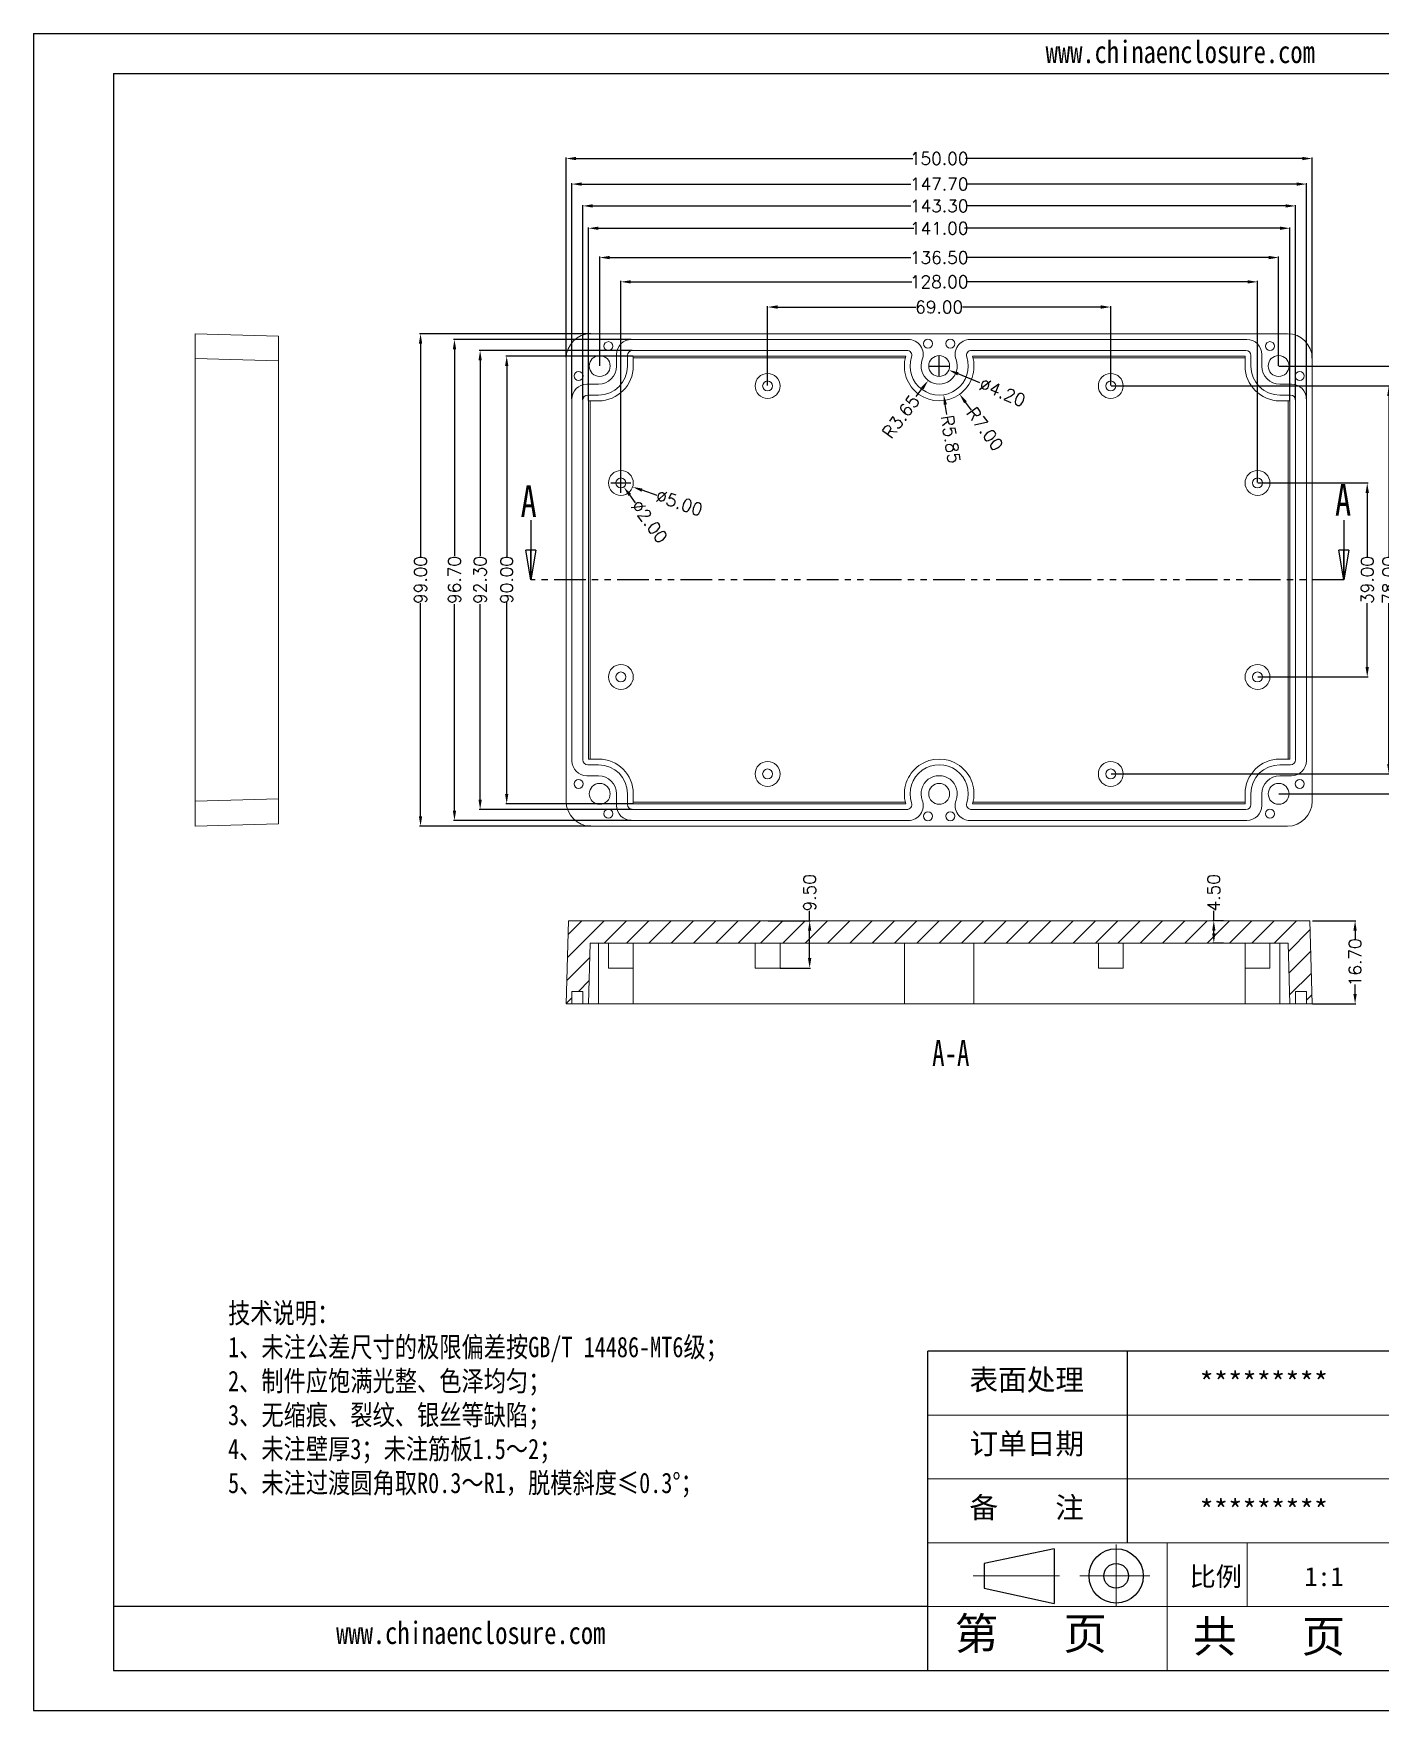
# Model space of a CAD drawing. Header units: inches. Extents: x -1263 to -64, y 346 to 832.
# Drawn here: x -1263.1 to -992.3, y 346.1 to 683.2 of the extents above; entities that cross this region are included whole.
import ezdxf

# ---------------------------------------------------------------- set-up
doc = ezdxf.new("R2010")
doc.units = ezdxf.units.IN
doc.linetypes.add('CENTER2', pattern=[28.575, 19.05, -3.175, 3.175, -3.175])
doc.linetypes.add('PHANTOM', pattern=[12.7, 6.35, -1.27, 1.27, -1.27, 1.27, -1.27])
doc.layers.add('文字', color=81, linetype='Continuous')
for name, color, linetype, lineweight in [('粗实线', 7, 'Continuous', 30), ('细实线', 3, 'Continuous', 9), ('细点划线', 2, 'CENTER2', 9)]:
    doc.layers.add(name, color=color, linetype=linetype, lineweight=lineweight)
doc.styles.add('SLDTEXTSTYLE0', font='TXT', dxfattribs={"width": 0.75})
doc.styles.add('SLDTEXTSTYLE3', font='TXT', dxfattribs={"width": 0.7})
doc.styles.get("Standard").update_dxf_attribs({"font": 'txt', "bigfont": 'gbcbig.shx'})
doc.styles.add('宋体', font='', dxfattribs={"width": 0.8, "height": 3.5})
doc.styles.get('宋体').set_extended_font_data('SimSun')
doc.dimstyles.new('2.5', dxfattribs={"dimtxt": 2.5, "dimasz": 2, "dimexe": 0.18, "dimexo": 0.0625, "dimgap": 0.09, "dimtad": 0, "dimzin": 0, "dimdsep": 46, "dimtxsty": 'Standard', "dimcen": 2, "dimclrd": 3, "dimclre": 3, "dimclrt": 256, "dimadec": 0, "dimazin": 0, "dimtfac": 1, "dimtofl": 0, "dimtmove": 0, "dimatfit": 3, "dimfxl": 1, "dimtolj": 1, "dimtzin": 0, "dimarcsym": 0})

# ---------------------------------------------------------------- blocks, each defined once
blk = doc.blocks.new('_CLOSED')
at = {"color": 0, "linetype": 'ByBlock', "lineweight": -2}
for p, q in [((-1, 0.166667), (0, 0)), ((-1, 0.166667), (-1, -0.166667)), ((0, 0), (-1, -0.166667)), ((0, 0), (-1, 0))]:
    blk.add_line(p, q, dxfattribs=at)
blk = doc.blocks.new('*D48')
at = {"color": 3, "lineweight": -2, "transparency": 16777216}
for p, q in [((-1115.53, 612.46), (-1115.53, 628.43)), ((-1113.53, 628.25), (-1085.7, 628.25)), ((-1048.53, 628.25), (-1076.35, 628.25)), ((-1046.53, 612.46), (-1046.53, 628.43))]:
    blk.add_line(p, q, dxfattribs=at)
at = {"color": 3, "transparency": 16777216}
for points in [[(-1113.53, 628.59), (-1113.53, 627.92), (-1115.53, 628.25)], [(-1048.53, 628.59), (-1048.53, 627.92), (-1046.53, 628.25)]]:
    blk.add_solid(points, dxfattribs=at)
at = {"layer": 'Defpoints', "color": 0, "transparency": 16777216}
for p in [(-1046.53, 628.25), (-1115.53, 612.39), (-1046.53, 612.39)]:
    blk.add_point(p, dxfattribs=at)
at = {"transparency": 16777216, "insert": (-1081.03, 628.25), "char_height": 2.5, "attachment_point": 5}
blk.add_mtext('\\A1;69.00', dxfattribs=at)
blk = doc.blocks.new('*D49')
at = {"color": 3, "lineweight": -2, "transparency": 16777216}
for p, q in [((-1145.03, 592.96), (-1145.03, 633.5)), ((-1143.03, 633.32), (-1086.53, 633.32)), ((-1019.03, 633.32), (-1075.52, 633.32)), ((-1017.03, 592.96), (-1017.03, 633.5))]:
    blk.add_line(p, q, dxfattribs=at)
at = {"color": 3, "transparency": 16777216}
for points in [[(-1143.03, 633.65), (-1143.03, 632.98), (-1145.03, 633.32)], [(-1019.03, 633.65), (-1019.03, 632.98), (-1017.03, 633.32)]]:
    blk.add_solid(points, dxfattribs=at)
at = {"layer": 'Defpoints', "color": 0, "transparency": 16777216}
for p in [(-1017.03, 633.32), (-1145.03, 592.89), (-1017.03, 592.89)]:
    blk.add_point(p, dxfattribs=at)
at = {"transparency": 16777216, "insert": (-1081.03, 633.32), "char_height": 2.5, "attachment_point": 5}
blk.add_mtext('\\A1;128.00', dxfattribs=at)
blk = doc.blocks.new('*D50')
at = {"color": 3, "lineweight": -2, "transparency": 16777216}
for p, q in [((-1151.53, 609.46), (-1151.53, 644.27)), ((-1149.53, 644.09), (-1086.12, 644.09)), ((-1012.53, 644.09), (-1075.94, 644.09)), ((-1010.53, 609.46), (-1010.53, 644.27))]:
    blk.add_line(p, q, dxfattribs=at)
at = {"color": 3, "transparency": 16777216}
for points in [[(-1149.53, 644.42), (-1149.53, 643.76), (-1151.53, 644.09)], [(-1012.53, 644.42), (-1012.53, 643.76), (-1010.53, 644.09)]]:
    blk.add_solid(points, dxfattribs=at)
at = {"layer": 'Defpoints', "color": 0, "transparency": 16777216}
for p in [(-1151.53, 644.09), (-1151.53, 609.39), (-1010.53, 609.39)]:
    blk.add_point(p, dxfattribs=at)
at = {"transparency": 16777216, "insert": (-1081.03, 644.09), "char_height": 2.5, "attachment_point": 5}
blk.add_mtext('\\A1;141.00', dxfattribs=at)
blk = doc.blocks.new('*D51')
at = {"color": 3, "lineweight": -2, "transparency": 16777216}
for p, q in [((-1149.28, 616.46), (-1149.28, 638.38)), ((-1147.28, 638.2), (-1086.74, 638.2)), ((-1014.78, 638.2), (-1075.31, 638.2)), ((-1012.78, 616.46), (-1012.78, 638.38))]:
    blk.add_line(p, q, dxfattribs=at)
at = {"color": 3, "transparency": 16777216}
for points in [[(-1147.28, 638.54), (-1147.28, 637.87), (-1149.28, 638.2)], [(-1014.78, 638.54), (-1014.78, 637.87), (-1012.78, 638.2)]]:
    blk.add_solid(points, dxfattribs=at)
at = {"layer": 'Defpoints', "color": 0, "transparency": 16777216}
for p in [(-1149.28, 638.2), (-1149.28, 616.39), (-1012.78, 616.39)]:
    blk.add_point(p, dxfattribs=at)
at = {"transparency": 16777216, "insert": (-1081.03, 638.2), "char_height": 2.5, "attachment_point": 5}
blk.add_mtext('\\A1;136.50', dxfattribs=at)
blk = doc.blocks.new('*D52')
at = {"color": 3, "lineweight": -2, "transparency": 16777216}
for p, q in [((-1152.68, 609.61), (-1152.68, 648.76)), ((-1150.68, 648.58), (-1086.74, 648.58)), ((-1011.38, 648.58), (-1075.31, 648.58)), ((-1009.38, 609.61), (-1009.38, 648.76))]:
    blk.add_line(p, q, dxfattribs=at)
at = {"color": 3, "transparency": 16777216}
for points in [[(-1150.68, 648.92), (-1150.68, 648.25), (-1152.68, 648.58)], [(-1011.38, 648.92), (-1011.38, 648.25), (-1009.38, 648.58)]]:
    blk.add_solid(points, dxfattribs=at)
at = {"layer": 'Defpoints', "color": 0, "transparency": 16777216}
for p in [(-1009.38, 648.58), (-1152.68, 609.54), (-1009.38, 609.54)]:
    blk.add_point(p, dxfattribs=at)
at = {"transparency": 16777216, "insert": (-1081.03, 648.58), "char_height": 2.5, "attachment_point": 5}
blk.add_mtext('\\A1;143.30', dxfattribs=at)
blk = doc.blocks.new('*D53')
at = {"color": 3, "lineweight": -2, "transparency": 16777216}
for p, q in [((-1154.88, 609.81), (-1154.88, 653.15)), ((-1152.88, 652.97), (-1086.74, 652.97)), ((-1009.18, 652.97), (-1075.31, 652.97)), ((-1007.18, 609.81), (-1007.18, 653.15))]:
    blk.add_line(p, q, dxfattribs=at)
at = {"color": 3, "transparency": 16777216}
for points in [[(-1152.88, 653.31), (-1152.88, 652.64), (-1154.88, 652.97)], [(-1009.18, 653.31), (-1009.18, 652.64), (-1007.18, 652.97)]]:
    blk.add_solid(points, dxfattribs=at)
at = {"layer": 'Defpoints', "color": 0, "transparency": 16777216}
for p in [(-1154.88, 652.97), (-1154.88, 609.74), (-1007.18, 609.74)]:
    blk.add_point(p, dxfattribs=at)
at = {"transparency": 16777216, "insert": (-1081.03, 652.97), "char_height": 2.5, "attachment_point": 5}
blk.add_mtext('\\A1;147.70', dxfattribs=at)
blk = doc.blocks.new('*D54')
at = {"color": 3, "lineweight": -2, "transparency": 16777216}
for p, q in [((-1156.02, 618.17), (-1156.02, 658.29)), ((-1154.02, 658.11), (-1086.32, 658.11)), ((-1008.03, 658.11), (-1075.73, 658.11)), ((-1006.03, 617.96), (-1006.03, 658.29))]:
    blk.add_line(p, q, dxfattribs=at)
at = {"color": 3, "transparency": 16777216}
for points in [[(-1154.02, 658.44), (-1154.02, 657.77), (-1156.02, 658.11)], [(-1008.03, 658.44), (-1008.03, 657.77), (-1006.03, 658.11)]]:
    blk.add_solid(points, dxfattribs=at)
at = {"layer": 'Defpoints', "color": 0, "transparency": 16777216}
for p in [(-1006.03, 658.11), (-1156.02, 618.11), (-1006.03, 617.9)]:
    blk.add_point(p, dxfattribs=at)
at = {"transparency": 16777216, "insert": (-1081.03, 658.11), "char_height": 2.5, "attachment_point": 5}
blk.add_mtext('\\A1;150.00', dxfattribs=at)
blk = doc.blocks.new('*D55')
at = {"color": 3, "lineweight": -2, "transparency": 16777216}
for p, q in [((-1016.97, 592.89), (-994.79, 592.89)), ((-994.97, 590.89), (-994.97, 578.07)), ((-994.97, 555.89), (-994.97, 568.72)), ((-1016.97, 553.89), (-994.79, 553.89))]:
    blk.add_line(p, q, dxfattribs=at)
at = {"color": 3, "transparency": 16777216}
for points in [[(-995.3, 590.89), (-994.63, 590.89), (-994.97, 592.89)], [(-995.3, 555.89), (-994.63, 555.89), (-994.97, 553.89)]]:
    blk.add_solid(points, dxfattribs=at)
at = {"layer": 'Defpoints', "color": 0, "transparency": 16777216}
for p in [(-1017.03, 592.89), (-994.97, 592.89), (-1017.03, 553.89)]:
    blk.add_point(p, dxfattribs=at)
at = {"transparency": 16777216, "insert": (-994.97, 573.39), "char_height": 2.5, "attachment_point": 5, "rotation": 90}
blk.add_mtext('\\A1;39.00', dxfattribs=at)
blk = doc.blocks.new('*D56')
at = {"color": 3, "lineweight": -2, "transparency": 16777216}
for p, q in [((-1046.47, 612.39), (-990.45, 612.39)), ((-990.63, 610.39), (-990.63, 578.07)), ((-990.63, 536.39), (-990.63, 568.72)), ((-1046.47, 534.39), (-990.45, 534.39))]:
    blk.add_line(p, q, dxfattribs=at)
at = {"color": 3, "transparency": 16777216}
for points in [[(-990.96, 610.39), (-990.3, 610.39), (-990.63, 612.39)], [(-990.96, 536.39), (-990.3, 536.39), (-990.63, 534.39)]]:
    blk.add_solid(points, dxfattribs=at)
at = {"layer": 'Defpoints', "color": 0, "transparency": 16777216}
for p in [(-1046.53, 612.39), (-990.63, 612.39), (-1046.53, 534.39)]:
    blk.add_point(p, dxfattribs=at)
at = {"transparency": 16777216, "insert": (-990.63, 573.39), "char_height": 2.5, "attachment_point": 5, "rotation": 90}
blk.add_mtext('\\A1;78.00', dxfattribs=at)
blk = doc.blocks.new('*D57')
at = {"color": 3, "lineweight": -2, "transparency": 16777216}
for p, q in [((-1012.72, 616.39), (-984.82, 616.39)), ((-985, 614.39), (-985, 578.07)), ((-985, 532.39), (-985, 568.72)), ((-1012.72, 530.39), (-984.82, 530.39))]:
    blk.add_line(p, q, dxfattribs=at)
at = {"color": 3, "transparency": 16777216}
for points in [[(-985.33, 614.39), (-984.66, 614.39), (-985, 616.39)], [(-985.33, 532.39), (-984.66, 532.39), (-985, 530.39)]]:
    blk.add_solid(points, dxfattribs=at)
at = {"layer": 'Defpoints', "color": 0, "transparency": 16777216}
for p in [(-1012.78, 616.39), (-985, 616.39), (-1012.78, 530.39)]:
    blk.add_point(p, dxfattribs=at)
at = {"transparency": 16777216, "insert": (-985, 573.39), "char_height": 2.5, "attachment_point": 5, "rotation": 90}
blk.add_mtext('\\A1;86.00', dxfattribs=at)
blk = doc.blocks.new('*D58')
at = {"color": 3, "lineweight": -2, "transparency": 16777216}
for p, q in [((-1142.59, 618.39), (-1168.16, 618.39)), ((-1167.98, 616.39), (-1167.98, 577.86)), ((-1167.98, 530.39), (-1167.98, 568.93)), ((-1142.59, 528.39), (-1168.16, 528.39))]:
    blk.add_line(p, q, dxfattribs=at)
at = {"color": 3, "transparency": 16777216}
for points in [[(-1168.31, 616.39), (-1167.64, 616.39), (-1167.98, 618.39)], [(-1168.31, 530.39), (-1167.64, 530.39), (-1167.98, 528.39)]]:
    blk.add_solid(points, dxfattribs=at)
at = {"layer": 'Defpoints', "color": 0, "transparency": 16777216}
for p in [(-1167.98, 618.39), (-1142.53, 618.39), (-1142.53, 528.39)]:
    blk.add_point(p, dxfattribs=at)
at = {"transparency": 16777216, "insert": (-1167.98, 573.39), "char_height": 2.5, "attachment_point": 5, "rotation": 90}
blk.add_mtext('\\A1;90.00', dxfattribs=at)
blk = doc.blocks.new('*D59')
at = {"color": 3, "lineweight": -2, "transparency": 16777216}
for p, q in [((-1142.74, 619.54), (-1173.5, 619.54)), ((-1173.32, 617.54), (-1173.32, 578.27)), ((-1173.32, 529.24), (-1173.32, 568.51)), ((-1142.74, 527.24), (-1173.5, 527.24))]:
    blk.add_line(p, q, dxfattribs=at)
at = {"color": 3, "transparency": 16777216}
for points in [[(-1173.65, 617.54), (-1172.99, 617.54), (-1173.32, 619.54)], [(-1173.65, 529.24), (-1172.99, 529.24), (-1173.32, 527.24)]]:
    blk.add_solid(points, dxfattribs=at)
at = {"layer": 'Defpoints', "color": 0, "transparency": 16777216}
for p in [(-1142.68, 619.54), (-1173.32, 527.24), (-1142.68, 527.24)]:
    blk.add_point(p, dxfattribs=at)
at = {"transparency": 16777216, "insert": (-1173.32, 573.39), "char_height": 2.5, "attachment_point": 5, "rotation": 90}
blk.add_mtext('\\A1;92.30', dxfattribs=at)
blk = doc.blocks.new('*D60')
at = {"color": 3, "lineweight": -2, "transparency": 16777216}
for p, q in [((-1142.94, 621.74), (-1178.66, 621.74)), ((-1178.48, 619.74), (-1178.48, 578.27)), ((-1178.48, 527.04), (-1178.48, 568.51)), ((-1142.94, 525.04), (-1178.66, 525.04))]:
    blk.add_line(p, q, dxfattribs=at)
at = {"color": 3, "transparency": 16777216}
for points in [[(-1178.81, 619.74), (-1178.14, 619.74), (-1178.48, 621.74)], [(-1178.81, 527.04), (-1178.14, 527.04), (-1178.48, 525.04)]]:
    blk.add_solid(points, dxfattribs=at)
at = {"layer": 'Defpoints', "color": 0, "transparency": 16777216}
for p in [(-1178.48, 621.74), (-1142.88, 621.74), (-1142.88, 525.04)]:
    blk.add_point(p, dxfattribs=at)
at = {"transparency": 16777216, "insert": (-1178.48, 573.39), "char_height": 2.5, "attachment_point": 5, "rotation": 90}
blk.add_mtext('\\A1;96.70', dxfattribs=at)
blk = doc.blocks.new('*D61')
at = {"color": 3, "lineweight": -2, "transparency": 16777216}
for p, q in [((-1151.09, 622.89), (-1185.48, 622.89)), ((-1185.3, 620.89), (-1185.3, 578.07)), ((-1185.3, 525.89), (-1185.3, 568.72)), ((-1151.09, 523.89), (-1185.48, 523.89))]:
    blk.add_line(p, q, dxfattribs=at)
at = {"color": 3, "transparency": 16777216}
for points in [[(-1185.64, 620.89), (-1184.97, 620.89), (-1185.3, 622.89)], [(-1185.64, 525.89), (-1184.97, 525.89), (-1185.3, 523.89)]]:
    blk.add_solid(points, dxfattribs=at)
at = {"layer": 'Defpoints', "color": 0, "transparency": 16777216}
for p in [(-1185.3, 622.89), (-1151.03, 622.89), (-1151.03, 523.89)]:
    blk.add_point(p, dxfattribs=at)
at = {"transparency": 16777216, "insert": (-1185.3, 573.39), "char_height": 2.5, "attachment_point": 5, "rotation": 90}
blk.add_mtext('\\A1;99.00', dxfattribs=at)
blk = doc.blocks.new('*D62')
at = {"color": 3, "lineweight": -2, "transparency": 16777216}
for p, q in [((-1145.03, 590.89), (-1145.03, 594.89)), ((-1147.03, 592.89), (-1143.03, 592.89)), ((-1137.7, 590.4), (-1140.77, 591.44))]:
    blk.add_line(p, q, dxfattribs=at)
at = {"color": 3, "transparency": 16777216}
blk.add_solid([(-1140.66, 591.76), (-1140.88, 591.13), (-1142.66, 592.09)], dxfattribs=at)
at = {"layer": 'Defpoints', "color": 0, "transparency": 16777216}
for p in [(-1147.4, 593.7), (-1142.66, 592.09)]:
    blk.add_point(p, dxfattribs=at)
at = {"transparency": 16777216, "insert": (-1133.28, 588.9), "char_height": 2.5, "attachment_point": 5, "rotation": 341.2199}
blk.add_mtext('\\A1;∅5.00', dxfattribs=at)
blk = doc.blocks.new('*D63')
at = {"color": 3, "lineweight": -2, "transparency": 16777216}
for p, q in [((-1145.03, 590.89), (-1145.03, 594.89)), ((-1147.03, 592.89), (-1143.03, 592.89)), ((-1142.06, 588.87), (-1143.24, 590.48))]:
    blk.add_line(p, q, dxfattribs=at)
at = {"color": 3, "transparency": 16777216}
blk.add_solid([(-1142.98, 590.68), (-1143.51, 590.28), (-1144.43, 592.09)], dxfattribs=at)
at = {"layer": 'Defpoints', "color": 0, "transparency": 16777216}
for p in [(-1145.62, 593.7), (-1144.43, 592.09)]:
    blk.add_point(p, dxfattribs=at)
at = {"transparency": 16777216, "insert": (-1139.28, 585.12), "char_height": 2.5, "attachment_point": 5, "rotation": 306.4842}
blk.add_mtext('\\A1;∅2.00', dxfattribs=at)
blk = doc.blocks.new('*D64')
at = {"color": 3, "lineweight": -2, "transparency": 16777216}
for p, q in [((-1081.03, 614.39), (-1081.03, 618.39)), ((-1083.03, 616.39), (-1079.03, 616.39)), ((-1074.56, 607.5), (-1075.73, 609.12))]:
    blk.add_line(p, q, dxfattribs=at)
at = {"color": 3, "transparency": 16777216}
blk.add_solid([(-1075.46, 609.31), (-1076, 608.92), (-1076.91, 610.73)], dxfattribs=at)
at = {"layer": 'Defpoints', "color": 0, "transparency": 16777216}
for p in [(-1081.03, 616.39), (-1076.91, 610.73)]:
    blk.add_point(p, dxfattribs=at)
at = {"transparency": 16777216, "insert": (-1071.81, 603.72), "char_height": 2.5, "attachment_point": 5, "rotation": 306.0345}
blk.add_mtext('\\A1;R7.00', dxfattribs=at)
blk = doc.blocks.new('*D65')
at = {"color": 3, "lineweight": -2, "transparency": 16777216}
for p, q in [((-1081.03, 614.39), (-1081.03, 618.39)), ((-1083.03, 616.39), (-1079.03, 616.39)), ((-1079.49, 606.66), (-1079.8, 608.64))]:
    blk.add_line(p, q, dxfattribs=at)
at = {"color": 3, "transparency": 16777216}
blk.add_solid([(-1079.47, 608.69), (-1080.13, 608.59), (-1080.11, 610.62)], dxfattribs=at)
at = {"layer": 'Defpoints', "color": 0, "transparency": 16777216}
for p in [(-1081.03, 616.39), (-1080.11, 610.62)]:
    blk.add_point(p, dxfattribs=at)
at = {"transparency": 16777216, "insert": (-1078.69, 601.64), "char_height": 2.5, "attachment_point": 5, "rotation": 279.0129}
blk.add_mtext('\\A1;R5.85', dxfattribs=at)
blk = doc.blocks.new('*D66')
at = {"color": 3, "lineweight": -2, "transparency": 16777216}
for p, q in [((-1081.03, 614.39), (-1081.03, 618.39)), ((-1083.03, 616.39), (-1079.03, 616.39)), ((-1085.65, 610.29), (-1084.44, 611.89))]:
    blk.add_line(p, q, dxfattribs=at)
at = {"color": 3, "transparency": 16777216}
blk.add_solid([(-1084.7, 612.09), (-1084.17, 611.69), (-1083.23, 613.48)], dxfattribs=at)
at = {"layer": 'Defpoints', "color": 0, "transparency": 16777216}
for p in [(-1081.03, 616.39), (-1083.23, 613.48)]:
    blk.add_point(p, dxfattribs=at)
at = {"transparency": 16777216, "insert": (-1088.72, 606.24), "char_height": 2.5, "attachment_point": 5, "rotation": 52.8677}
blk.add_mtext('\\A1;R3.65', dxfattribs=at)
blk = doc.blocks.new('*D68')
at = {"color": 3, "lineweight": -2, "transparency": 16777216}
for p, q in [((-1081.03, 614.39), (-1081.03, 618.39)), ((-1083.03, 616.39), (-1079.03, 616.39)), ((-1072.83, 612.99), (-1077.24, 614.82))]:
    blk.add_line(p, q, dxfattribs=at)
at = {"color": 3, "transparency": 16777216}
blk.add_solid([(-1077.11, 615.13), (-1077.37, 614.51), (-1079.09, 615.59)], dxfattribs=at)
at = {"layer": 'Defpoints', "color": 0, "transparency": 16777216}
for p in [(-1082.97, 617.2), (-1079.09, 615.59)]:
    blk.add_point(p, dxfattribs=at)
at = {"transparency": 16777216, "insert": (-1068.32, 611.12), "char_height": 2.5, "attachment_point": 5, "rotation": 337.4728}
blk.add_mtext('\\A1;∅4.20', dxfattribs=at)
blk = doc.blocks.new('*D69')
at = {"color": 3, "lineweight": -2, "transparency": 16777216}
for p, q in [((-1005.97, 504.88), (-997.23, 504.88)), ((-997.41, 502.88), (-997.41, 501)), ((-997.41, 490.18), (-997.41, 492.07)), ((-1005.97, 488.18), (-997.23, 488.18))]:
    blk.add_line(p, q, dxfattribs=at)
at = {"color": 3, "transparency": 16777216}
for points in [[(-997.75, 502.88), (-997.08, 502.88), (-997.41, 504.88)], [(-997.75, 490.18), (-997.08, 490.18), (-997.41, 488.18)]]:
    blk.add_solid(points, dxfattribs=at)
at = {"layer": 'Defpoints', "color": 0, "transparency": 16777216}
for p in [(-1006.03, 504.88), (-997.41, 504.88), (-1006.03, 488.18)]:
    blk.add_point(p, dxfattribs=at)
at = {"transparency": 16777216, "insert": (-997.41, 496.53), "char_height": 2.5, "attachment_point": 5, "rotation": 90}
blk.add_mtext('\\A1;16.70', dxfattribs=at)
blk = doc.blocks.new('*D71')
at = {"color": 3, "lineweight": -2, "transparency": 16777216}
for p, q in [((-1025.82, 504.88), (-1025.82, 506.88)), ((-1023.88, 504.88), (-1026, 504.88)), ((-1025.82, 502.38), (-1025.82, 502.88)), ((-1023.88, 500.38), (-1026, 500.38))]:
    blk.add_line(p, q, dxfattribs=at)
at = {"color": 3, "transparency": 16777216}
for points in [[(-1026.15, 502.88), (-1025.48, 502.88), (-1025.82, 504.88)], [(-1026.15, 502.38), (-1025.48, 502.38), (-1025.82, 500.38)]]:
    blk.add_solid(points, dxfattribs=at)
at = {"layer": 'Defpoints', "color": 0, "transparency": 16777216}
for p in [(-1025.82, 504.88), (-1023.82, 504.88), (-1023.82, 500.38)]:
    blk.add_point(p, dxfattribs=at)
at = {"transparency": 16777216, "insert": (-1025.82, 510.51), "char_height": 2.5, "attachment_point": 5, "rotation": 90}
blk.add_mtext('\\A1;4.50', dxfattribs=at)
blk = doc.blocks.new('*D72')
at = {"color": 3, "lineweight": -2, "transparency": 16777216}
for p, q in [((-1107.07, 504.88), (-1107.07, 506.88)), ((-1115.42, 504.88), (-1106.89, 504.88)), ((-1107.07, 497.38), (-1107.07, 502.88)), ((-1112.97, 495.38), (-1106.89, 495.38))]:
    blk.add_line(p, q, dxfattribs=at)
at = {"color": 3, "transparency": 16777216}
for points in [[(-1107.41, 502.88), (-1106.74, 502.88), (-1107.07, 504.88)], [(-1107.41, 497.38), (-1106.74, 497.38), (-1107.07, 495.38)]]:
    blk.add_solid(points, dxfattribs=at)
at = {"layer": 'Defpoints', "color": 0, "transparency": 16777216}
for p in [(-1115.48, 504.88), (-1107.07, 504.88), (-1113.03, 495.38)]:
    blk.add_point(p, dxfattribs=at)
at = {"transparency": 16777216, "insert": (-1107.07, 510.51), "char_height": 2.5, "attachment_point": 5, "rotation": 90}
blk.add_mtext('\\A1;9.50', dxfattribs=at)

msp = doc.modelspace()

# ---------------------------------------------------------------- hatches: boundary and pattern name
at = {"linetype": 'Continuous', "lineweight": 0}
h = msp.add_hatch(dxfattribs=at)
h.set_pattern_fill('ANSI31', color=4, style=0)
h.set_pattern_definition([(45, (314.4314, -483.9443), (-2.245064, 2.245064), [])])
h.paths.add_polyline_path([(-1155.562, 504.881), (-1156.028, 488.181), (-1154.876, 488.181), (-1154.876, 490.681), (-1152.676, 490.681), (-1152.676, 488.181), (-1151.526, 488.181), (-1151.186, 500.381), (-1010.871, 500.381), (-1010.53, 488.181), (-1009.38, 488.181), (-1009.38, 490.681), (-1007.18, 490.681), (-1007.18, 488.181), (-1006.028, 488.181), (-1006.495, 504.881)], flags=0)

# ---------------------------------------------------------------- linework, layer by layer
for p, q in [((-1263.11, 683.234), (-786.347, 683.234)), ((-1263.11, 683.234), (-1263.11, 346.129)), ((-1247.058, 675.208), (-794.373, 675.208)), ((-1247.058, 675.208), (-1247.058, 354.155)), ((-987.005, 418.366), (-1083.321, 418.366)), ((-1083.321, 354.155), (-1083.321, 418.366)), ((-1043.189, 379.839), (-1043.189, 418.366)), ((-1083.321, 366.997), (-1247.058, 366.997)), ((-1247.058, 354.155), (-794.373, 354.155)), ((-1263.11, 346.129), (-786.347, 346.129))]:
    msp.add_line(p, q)
at = {"color": 7, "linetype": 'Continuous', "lineweight": 15}
for p, q in [((-1230.585, 622.893), (-1213.885, 622.427)), ((-1230.585, 617.895), (-1230.585, 622.893)), ((-1213.885, 622.427), (-1213.885, 617.429)), ((-1011.026, 622.893), (-1151.03, 622.893)), ((-1087.25, 621.741), (-1142.878, 621.741)), ((-1019.178, 621.741), (-1074.807, 621.741)), ((-1213.885, 617.429), (-1230.585, 617.895)), ((-1230.585, 528.891), (-1230.585, 617.895)), ((-1213.885, 529.358), (-1213.885, 617.429)), ((-1156.028, 617.895), (-1156.028, 528.891)), ((-1145.878, 618.741), (-1145.878, 616.393)), ((-1143.678, 618.541), (-1143.678, 616.393)), ((-1087.533, 619.541), (-1142.678, 619.541)), ((-1087.737, 618.391), (-1142.528, 618.391)), ((-1142.528, 616.393), (-1142.528, 618.391)), ((-1087.829, 618.051), (-1142.528, 618.051)), ((-1019.378, 619.541), (-1074.524, 619.541)), ((-1019.528, 618.391), (-1074.32, 618.391)), ((-1019.528, 618.051), (-1074.227, 618.051)), ((-1019.528, 616.393), (-1019.528, 618.391)), ((-1018.378, 616.393), (-1018.378, 618.541)), ((-1016.178, 616.393), (-1016.178, 618.741)), ((-1006.028, 528.891), (-1006.028, 617.895)), ((-1149.528, 612.743), (-1151.876, 612.743)), ((-1149.528, 610.543), (-1151.676, 610.543)), ((-1010.18, 612.743), (-1012.528, 612.743)), ((-1010.38, 610.543), (-1012.528, 610.543)), ((-1154.876, 609.743), (-1154.876, 537.043)), ((-1152.676, 609.543), (-1152.676, 537.243)), ((-1151.526, 609.393), (-1151.526, 537.393)), ((-1151.526, 609.393), (-1149.528, 609.393)), ((-1151.186, 609.393), (-1151.186, 537.393)), ((-1010.53, 609.393), (-1012.528, 609.393)), ((-1010.871, 537.393), (-1010.871, 609.393)), ((-1010.53, 537.393), (-1010.53, 609.393)), ((-1009.38, 537.243), (-1009.38, 609.543)), ((-1007.18, 537.043), (-1007.18, 609.743)), ((-1151.676, 536.243), (-1149.528, 536.243)), ((-1151.526, 537.393), (-1149.528, 537.393)), ((-1010.53, 537.393), (-1012.528, 537.393)), ((-1012.528, 536.243), (-1010.38, 536.243)), ((-1151.876, 534.043), (-1149.528, 534.043)), ((-1012.528, 534.043), (-1010.18, 534.043)), ((-1230.585, 528.891), (-1213.885, 529.358)), ((-1213.885, 529.358), (-1213.885, 524.36)), ((-1145.878, 530.393), (-1145.878, 528.045)), ((-1143.678, 530.393), (-1143.678, 528.245)), ((-1142.528, 530.393), (-1142.528, 528.395)), ((-1019.528, 530.393), (-1019.528, 528.395)), ((-1018.378, 528.245), (-1018.378, 530.393)), ((-1016.178, 528.045), (-1016.178, 530.393)), ((-1230.585, 523.893), (-1230.585, 528.891)), ((-1142.678, 527.245), (-1087.533, 527.245)), ((-1142.528, 528.736), (-1087.829, 528.736)), ((-1142.528, 528.395), (-1087.737, 528.395)), ((-1074.524, 527.245), (-1019.378, 527.245)), ((-1074.32, 528.395), (-1019.528, 528.395)), ((-1074.227, 528.736), (-1019.528, 528.736)), ((-1213.885, 524.36), (-1230.585, 523.893)), ((-1151.03, 523.893), (-1011.026, 523.893)), ((-1142.878, 525.045), (-1087.25, 525.045)), ((-1074.807, 525.045), (-1019.178, 525.045)), ((-1156.028, 488.181), (-1155.562, 504.881)), ((-1155.562, 504.881), (-1006.495, 504.881)), ((-1006.495, 504.881), (-1006.028, 488.181)), ((-1151.526, 488.181), (-1151.186, 500.381)), ((-1151.186, 500.381), (-1010.871, 500.381)), ((-1149.528, 488.181), (-1149.528, 500.381)), ((-1147.528, 500.381), (-1147.528, 495.381)), ((-1142.528, 495.381), (-1142.528, 500.381)), ((-1142.528, 488.181), (-1142.528, 500.381)), ((-1118.028, 500.381), (-1118.028, 495.381)), ((-1113.028, 495.381), (-1113.028, 500.381)), ((-1088.028, 500.381), (-1088.028, 488.181)), ((-1074.028, 488.181), (-1074.028, 500.381)), ((-1049.028, 500.381), (-1049.028, 495.381)), ((-1044.028, 495.381), (-1044.028, 500.381)), ((-1019.528, 500.381), (-1019.528, 495.381)), ((-1019.528, 488.181), (-1019.528, 500.381)), ((-1014.528, 495.381), (-1014.528, 500.381)), ((-1012.528, 488.181), (-1012.528, 500.381)), ((-1010.871, 500.381), (-1010.53, 488.181)), ((-1142.528, 495.381), (-1147.528, 495.381)), ((-1113.028, 495.381), (-1118.028, 495.381)), ((-1049.028, 495.381), (-1044.028, 495.381)), ((-1019.528, 495.381), (-1014.528, 495.381)), ((-1154.876, 490.681), (-1152.676, 490.681)), ((-1154.876, 490.681), (-1154.876, 488.181)), ((-1152.676, 490.681), (-1152.676, 488.181)), ((-1009.38, 490.681), (-1007.18, 490.681)), ((-1009.38, 488.181), (-1009.38, 490.681)), ((-1007.18, 488.181), (-1007.18, 490.681)), ((-1156.028, 488.181), (-1154.876, 488.181)), ((-1152.676, 488.181), (-1154.876, 488.181)), ((-1152.676, 488.181), (-1151.526, 488.181)), ((-1151.526, 488.181), (-1149.528, 488.181)), ((-1149.528, 488.181), (-1142.528, 488.181)), ((-1142.528, 488.181), (-1088.028, 488.181)), ((-1088.028, 488.181), (-1074.028, 488.181)), ((-1074.028, 488.181), (-1019.528, 488.181)), ((-1012.528, 488.181), (-1019.528, 488.181)), ((-1010.53, 488.181), (-1012.528, 488.181)), ((-1010.53, 488.181), (-1009.38, 488.181)), ((-1007.18, 488.181), (-1009.38, 488.181)), ((-1007.18, 488.181), (-1006.028, 488.181))]:
    msp.add_line(p, q, dxfattribs=at)
at = {"color": 7, "linetype": 'Continuous', "lineweight": 30}
for p, q in [((-1163.133, 585.393), (-1163.133, 573.393)), ((-999.7, 585.393), (-999.7, 573.393))]:
    msp.add_line(p, q, dxfattribs=at)
at = {"color": 1, "linetype": 'PHANTOM', "lineweight": 30}
msp.add_line((-999.7, 573.393), (-1163.133, 573.393), dxfattribs=at)
at = {"color": 7, "linetype": 'Continuous', "lineweight": 15}
for centre, radius in [((-1147.528, 620.393), 0.9), ((-1083.278, 620.893), 0.9), ((-1078.778, 620.893), 0.9), ((-1014.528, 620.393), 0.9), ((-1149.278, 616.393), 2.1), ((-1081.028, 616.393), 2.1), ((-1012.778, 616.393), 2.1), ((-1153.528, 614.393), 0.9), ((-1115.528, 612.393), 2.5), ((-1046.528, 612.393), 2.5), ((-1008.528, 614.393), 0.9), ((-1115.528, 612.393), 1), ((-1046.528, 612.393), 1), ((-1145.028, 592.893), 2.5), ((-1145.028, 592.893), 1), ((-1017.028, 592.893), 2.5), ((-1017.028, 592.893), 1), ((-1145.028, 553.893), 2.5), ((-1017.028, 553.893), 2.5), ((-1145.028, 553.893), 1), ((-1017.028, 553.893), 1), ((-1115.528, 534.393), 2.5), ((-1046.528, 534.393), 2.5), ((-1153.528, 532.393), 0.9), ((-1115.528, 534.393), 1), ((-1046.528, 534.393), 1), ((-1008.528, 532.393), 0.9), ((-1149.278, 530.393), 2.1), ((-1081.028, 530.393), 2.1), ((-1012.778, 530.393), 2.1), ((-1147.528, 526.393), 0.9), ((-1083.278, 525.893), 0.9), ((-1078.778, 525.893), 0.9), ((-1014.528, 526.393), 0.9)]:
    msp.add_circle(centre, radius, dxfattribs=at)
for centre, radius, start, end in [((-1142.878, 618.741), 3, 90, 180), ((-1087.25, 618.741), 3, 339.32176, 90), ((-1074.807, 618.741), 3, 90, 200.67824), ((-1019.178, 618.741), 3, 0, 90), ((-1142.678, 618.541), 1, 90, 180), ((-1081.028, 616.393), 7, 163.41344, 16.58656), ((-1087.533, 618.541), 1, 341.72293, 90), ((-1081.028, 616.393), 5.85, 161.72293, 18.27707), ((-1081.028, 616.393), 3.65, 159.32176, 20.67824), ((-1074.524, 618.541), 1, 90, 198.27707), ((-1019.378, 618.541), 1, 0, 90), ((-1149.528, 616.393), 3.65, 270, 0), ((-1149.528, 616.393), 7, 270, 0), ((-1149.528, 616.393), 5.85, 270, 0), ((-1012.528, 616.393), 7, 180, 270), ((-1012.528, 616.393), 5.85, 180, 270), ((-1012.528, 616.393), 3.65, 180, 270), ((-1151.876, 609.743), 3, 90, 180), ((-1151.676, 609.543), 1, 90, 180), ((-1010.38, 609.543), 1, 0, 90), ((-1010.18, 609.743), 3, 0, 90), ((-1151.876, 537.043), 3, 180, 270), ((-1151.676, 537.243), 1, 180, 270), ((-1149.528, 530.393), 7, 0, 90), ((-1149.528, 530.393), 5.85, 0, 90), ((-1081.028, 530.393), 7, 343.41344, 196.58656), ((-1081.028, 530.393), 5.85, 341.72293, 198.27707), ((-1012.528, 530.393), 7, 90, 180), ((-1012.528, 530.393), 5.85, 90, 180), ((-1010.38, 537.243), 1, 270, 0), ((-1010.18, 537.043), 3, 270, 0), ((-1149.528, 530.393), 3.65, 0, 90), ((-1081.028, 530.393), 3.65, 339.32176, 200.67824), ((-1012.528, 530.393), 3.65, 90, 180), ((-1142.878, 528.045), 3, 180, 270), ((-1142.678, 528.245), 1, 180, 270), ((-1087.533, 528.245), 1, 270, 18.27707), ((-1087.25, 528.045), 3, 270, 20.67824), ((-1074.807, 528.045), 3, 159.32176, 270), ((-1074.524, 528.245), 1, 161.72293, 270), ((-1019.378, 528.245), 1, 270, 0), ((-1019.178, 528.045), 3, 270, 0)]:
    msp.add_arc(centre, radius, start, end, dxfattribs=at)
for centre, major_axis in [((-1151.026, 617.891), (3.538, -3.538)), ((-1011.03, 617.891), (-3.538, -3.538)), ((-1151.026, 528.895), (3.538, 3.538)), ((-1011.03, 528.895), (-3.538, 3.538))]:
    msp.add_ellipse(centre, major_axis=major_axis, ratio=0.9992207, start_param=2.3565843, end_param=3.926601, dxfattribs=at)
at = {"layer": '粗实线', "color": 7}
for p, q in [((-1057.94, 378.638), (-1071.972, 375.664)), ((-1057.94, 378.638), (-1057.94, 367.641)), ((-1071.972, 375.664), (-1071.972, 370.701)), ((-1071.972, 370.701), (-1057.94, 367.641))]:
    msp.add_line(p, q, dxfattribs=at)
for radius in [5.455, 2.481]:
    msp.add_circle((-1045.451, 373.183), radius, dxfattribs=at)
at = {"layer": '细实线', "color": 7}
for p, q in [((-987.005, 405.524), (-1083.321, 405.524)), ((-987.005, 392.682), (-1083.321, 392.682)), ((-794.373, 379.839), (-1083.321, 379.839)), ((-1035.163, 379.839), (-1035.163, 354.155)), ((-1019.11, 379.839), (-1019.11, 366.997)), ((-987.005, 366.997), (-1083.321, 366.997))]:
    msp.add_line(p, q, dxfattribs=at)
at = {"layer": '细点划线', "color": 7}
for p, q in [((-1045.451, 379.462), (-1045.451, 366.997)), ((-1074.209, 373.183), (-1056.865, 373.183)), ((-1052.747, 373.183), (-1038.648, 373.183))]:
    msp.add_line(p, q, dxfattribs=at)

# ---------------------------------------------------------------- block references
at = {"color": 7, "linetype": 'Continuous', "lineweight": 30, "xscale": 6, "yscale": 6, "rotation": 270}
for p in [(-1163.133, 573.393), (-999.7, 573.393)]:
    msp.add_blockref('_CLOSED', p, dxfattribs=at)

# ---------------------------------------------------------------- texts
at = {"color": 7, "linetype": 'Continuous', "char_height": 6.35, "attachment_point": 1, "style": 'SLDTEXTSTYLE0'}
for insert in [(-1165.186, 592.382), (-1001.44, 592.681)]:
    msp.add_mtext('A', dxfattribs=dict(at, insert=insert))
at = {"color": 0, "linetype": 'Continuous', "lineweight": 0, "insert": (-1078.694, 480.924), "char_height": 5.25, "attachment_point": 2, "style": 'SLDTEXTSTYLE3'}
msp.add_mtext('A-A', dxfattribs=at)
at = {"char_height": 4.22335, "width": 2400.34128, "attachment_point": 1}
for s, insert in [('{\\fSimHei|b0|i0|c134|p49;表面处理}', (-1074.945, 414.721)), ('{\\fSimHei|b0|i0|c134|p49;*********}', (-1028.688, 414.178)), ('{\\fSimHei|b0|i0|c134|p49;订单日期}', (-1074.945, 401.879)), ('{\\fSimHei|b0|i0|c134|p49;备    注}', (-1074.945, 389.037)), ('{\\fSimHei|b0|i0|c134|p49;*********}', (-1028.688, 388.494))]:
    msp.add_mtext(s, dxfattribs=dict(at, insert=insert))
at = {"layer": '文字', "color": 0, "attachment_point": 1, "style": '宋体'}
for s, insert, char_height, width in [('www.chinaenclosure.com', (-1059.621, 681.806), 4.52043, 79.41955), ('{\\H1.111x;技术说明：\\P1、未注公差尺寸的极限偏差按GB/T 14486-MT6级；\\P2、制件应饱满光整、色泽均匀；\\P3、无缩痕、裂纹、银丝等缺陷；\\P4、未注壁厚3；未注筋板1.5～2；\\P5、未注过渡圆角取R0.3～R1，脱模斜度≤0.3%%D；}', (-1223.996, 428.067), 3.68709, 175.01207), ('www.chinaenclosure.com', (-1202.266, 363.998), 4.52043, 79.41955)]:
    msp.add_mtext(s, dxfattribs=dict(at, insert=insert, char_height=char_height, width=width))
at = {"layer": '细实线', "color": 7, "attachment_point": 1}
for s, insert, char_height, width in [('{\\fSimSun|b0|i0|c134|p54;比例}', (-1030.668, 374.976), 3.85264, 16.91187), ('{\\fSimSun|b0|i0|c134|p54;1:1}', (-1007.592, 374.976), 3.85264, 16.91187), ('{\\fSimSun|b0|i0|c134|p54;第   页}', (-1077.917, 364.79), 6.42106, 48.15795), ('{\\fSimSun|b0|i0|c134|p54; 共   页}', (-1034.377, 364.244), 6.42106, 48.15795)]:
    msp.add_mtext(s, dxfattribs=dict(at, insert=insert, char_height=char_height, width=width))

# ---------------------------------------------------------------- dimensions: what is measured, and where the dimension line sits
for base, p1, p2, picture, middle in [((-1006.028, 658.106), (-1156.024, 618.11), (-1006.028, 617.895), '*D54', (-1081.026, 658.106)), ((-1154.876, 652.974), (-1007.18, 609.743), (-1154.876, 609.743), '*D53', (-1081.028, 652.974)), ((-1009.38, 648.583), (-1152.676, 609.543), (-1009.38, 609.543), '*D52', (-1081.028, 648.583)), ((-1017.028, 633.317), (-1145.028, 592.893), (-1017.028, 592.893), '*D49', (-1081.028, 633.317)), ((-1046.528, 628.253), (-1115.528, 612.393), (-1046.528, 612.393), '*D48', (-1081.028, 628.253))]:
    dim = msp.add_linear_dim(base=base, p1=p1, p2=p2, dimstyle='2.5')
    dim.commit()
    dim.dimension.update_dxf_attribs({"geometry": picture, "text_midpoint": middle})
for base, p1, p2, picture, middle in [((-1151.526, 644.091), (-1010.53, 609.393), (-1151.526, 609.393), '*D50', (-1081.028, 644.091)), ((-1149.278, 638.203), (-1012.778, 616.393), (-1149.278, 616.393), '*D51', (-1081.028, 638.203))]:
    dim = msp.add_linear_dim(base=base, p1=p1, p2=p2, dimstyle='2.5')
    dim.commit()
    dim.dimension.update_dxf_attribs({"geometry": picture, "text_midpoint": middle, "dimtype": 160})
for base, p1, p2, picture, middle in [((-1185.302, 622.893), (-1151.03, 523.893), (-1151.03, 622.893), '*D61', (-1185.302, 573.393)), ((-1178.475, 621.741), (-1142.878, 525.045), (-1142.878, 621.741), '*D60', (-1178.475, 573.393)), ((-1173.319, 527.245), (-1142.678, 619.541), (-1142.678, 527.245), '*D59', (-1173.319, 573.393)), ((-1167.976, 618.391), (-1142.528, 528.395), (-1142.528, 618.391), '*D58', (-1167.976, 573.393)), ((-984.998, 616.393), (-1012.778, 530.393), (-1012.778, 616.393), '*D57', (-984.998, 573.393)), ((-990.63, 612.393), (-1046.528, 534.393), (-1046.528, 612.393), '*D56', (-990.63, 573.393)), ((-994.966, 592.893), (-1017.028, 553.893), (-1017.028, 592.893), '*D55', (-994.966, 573.393)), ((-1025.817, 504.881), (-1023.817, 500.381), (-1023.817, 504.881), '*D71', (-1025.817, 510.513)), ((-997.412, 504.881), (-1006.028, 488.181), (-1006.028, 504.881), '*D69', (-997.412, 496.531))]:
    dim = msp.add_linear_dim(base=base, p1=p1, p2=p2, angle=90, dimstyle='2.5')
    dim.commit()
    dim.dimension.update_dxf_attribs({"geometry": picture, "text_midpoint": middle})
for mpoint, picture, middle in [((-1083.232, 613.483), '*D66', (-1088.719, 606.236)), ((-1076.91, 610.732), '*D64', (-1071.808, 603.719)), ((-1080.112, 610.615), '*D65', (-1078.688, 601.638))]:
    dim = msp.add_radius_dim(center=(-1081.028, 616.393), mpoint=mpoint, dimstyle='2.5')
    dim.commit()
    dim.dimension.update_dxf_attribs({"geometry": picture, "text_midpoint": middle})
for p1, p2, picture, middle in [((-1082.968, 617.198), (-1079.088, 615.589), '*D68', (-1068.322, 611.123)), ((-1147.395, 593.698), (-1142.661, 592.088), '*D62', (-1133.276, 588.897))]:
    dim = msp.add_diameter_dim_2p(p1=p1, p2=p2, dimstyle='2.5')
    dim.commit()
    dim.dimension.update_dxf_attribs({"geometry": picture, "text_midpoint": middle, "dimtype": 163})
dim = msp.add_diameter_dim_2p(p1=(-1145.623, 593.697), p2=(-1144.434, 592.089), dimstyle='2.5')
dim.commit()
dim.dimension.update_dxf_attribs({"geometry": '*D63', "text_midpoint": (-1139.276, 585.116)})
dim = msp.add_linear_dim(base=(-1107.075, 504.881), p1=(-1113.028, 495.381), p2=(-1115.479, 504.881), angle=90, dimstyle='2.5')
dim.commit()
dim.dimension.update_dxf_attribs({"geometry": '*D72', "text_midpoint": (-1107.075, 510.513), "dimtype": 160})

doc.saveas('drawing.dxf')
